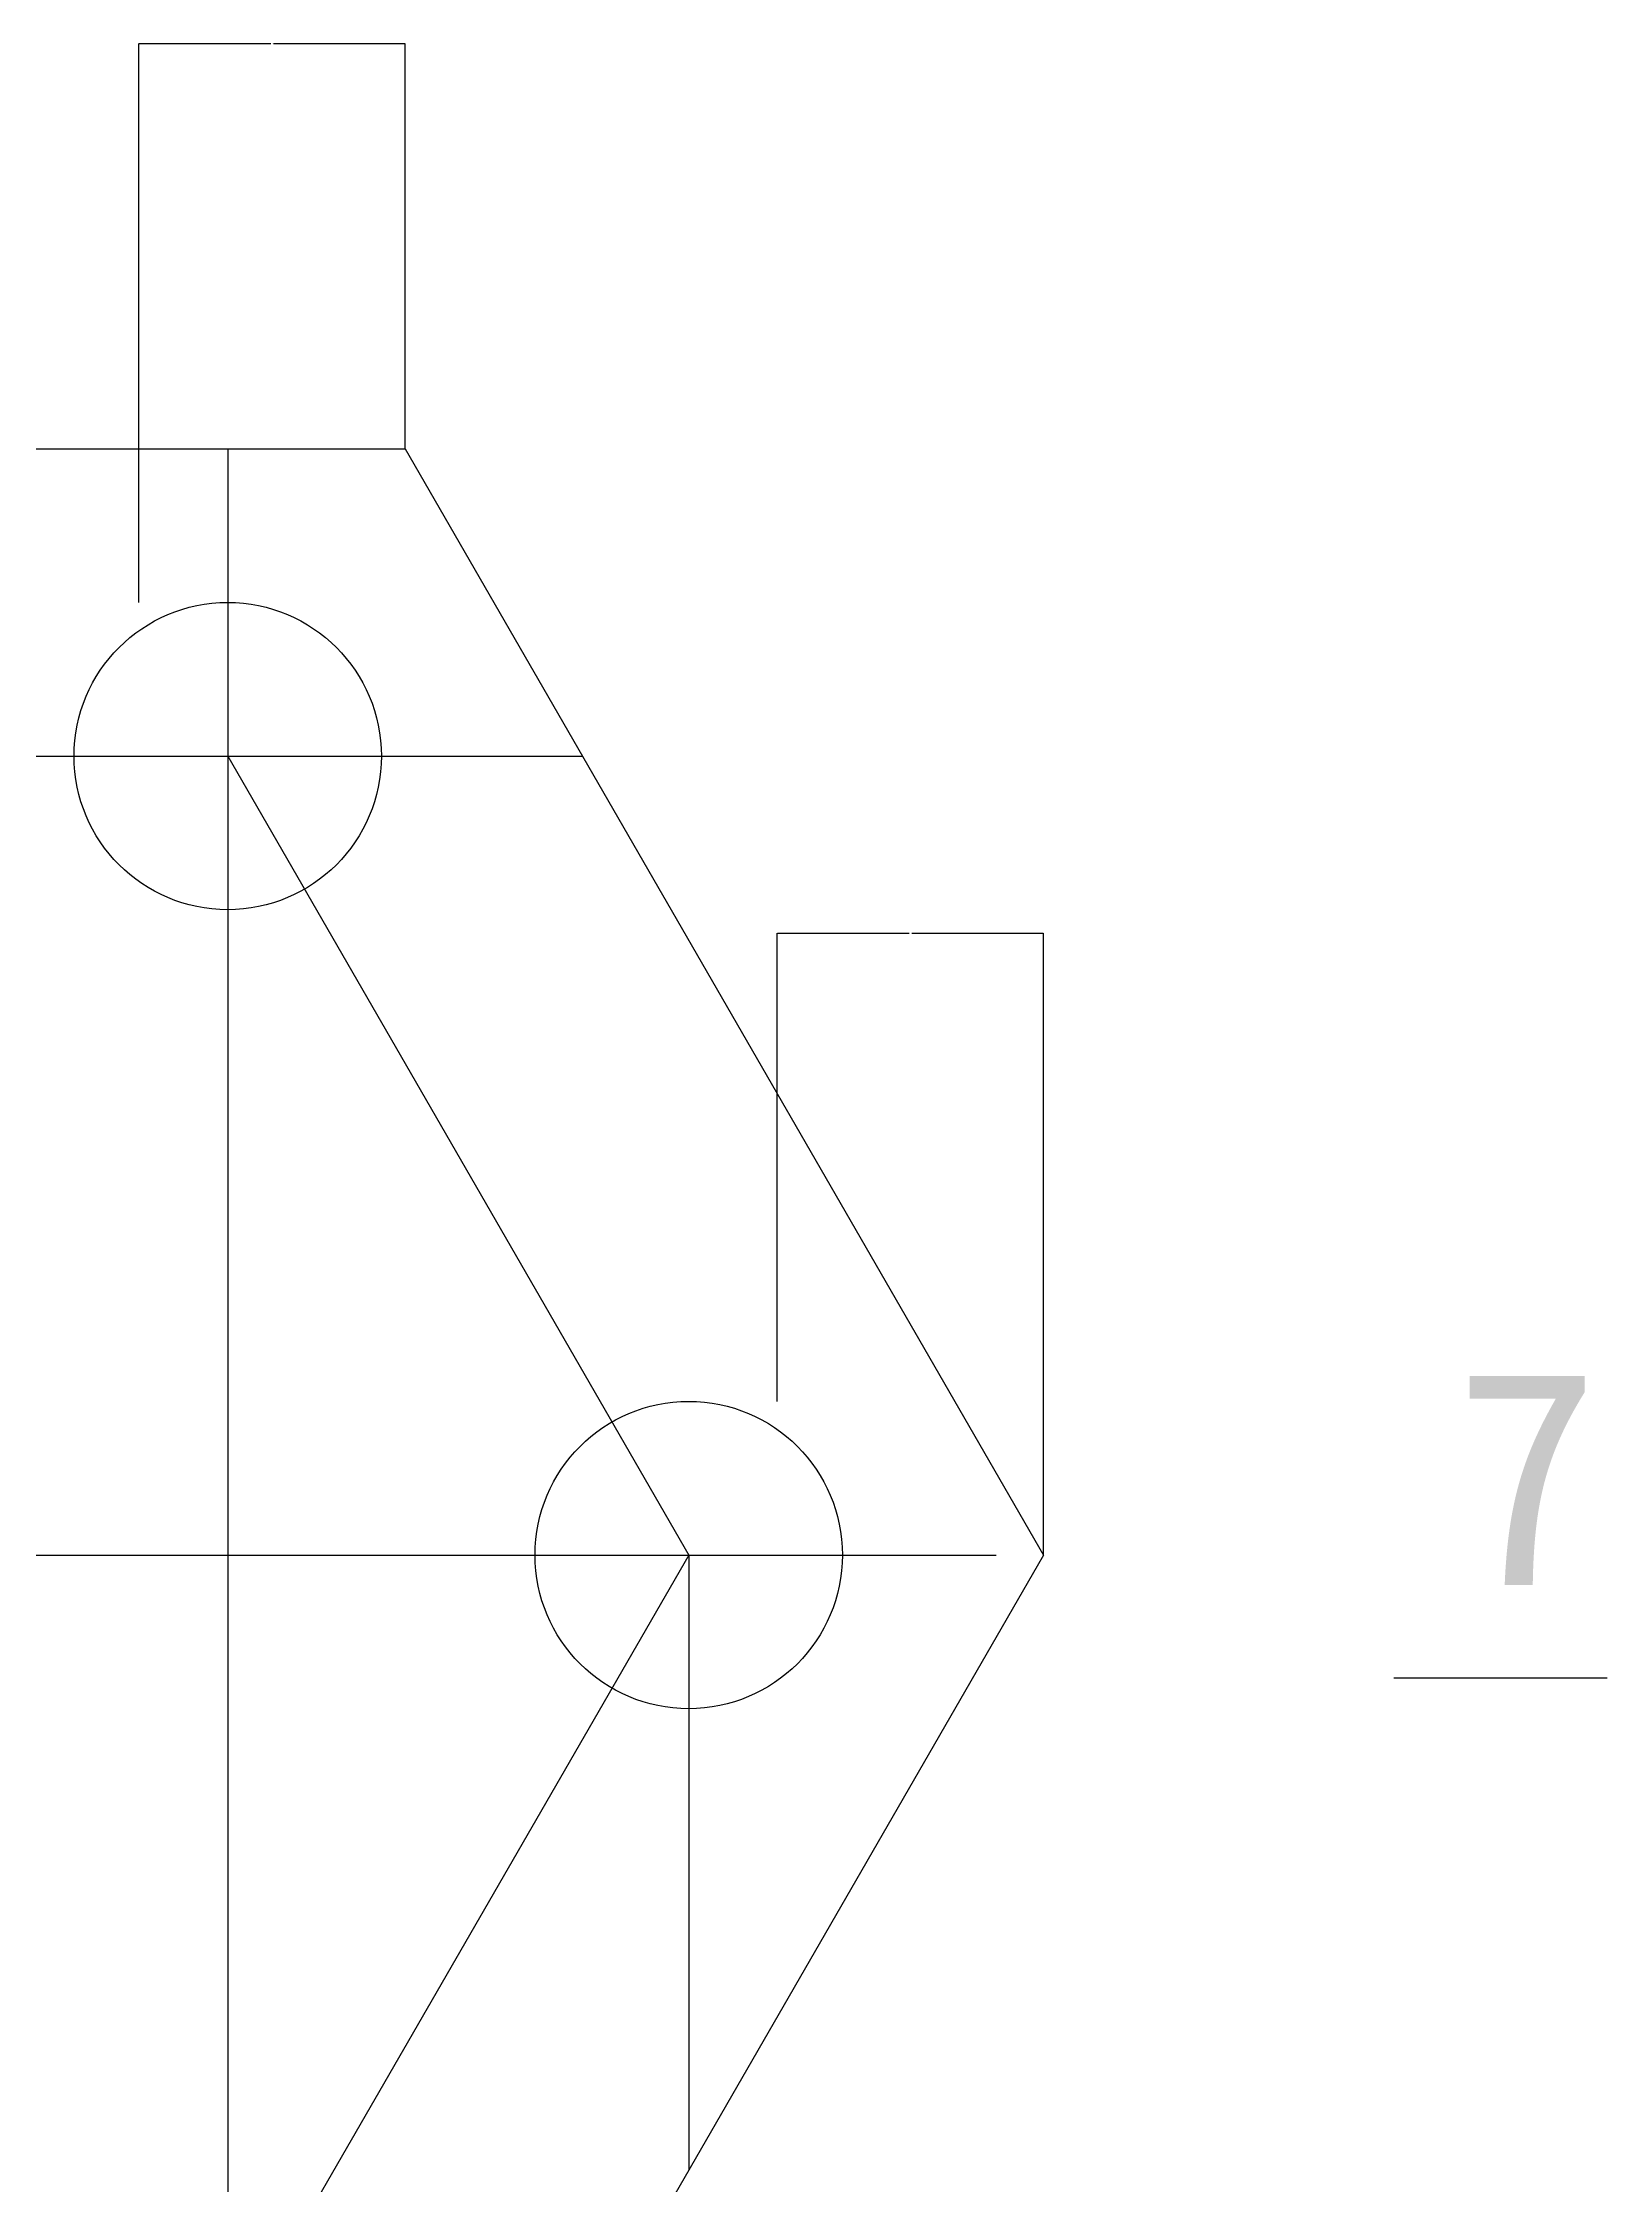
# Model space of a CAD drawing. Header units: metres. Extents: x 4568 to 182545, y -86951 to 35529.
# Drawn here: x 12250 to 14033, y -78231 to -75790 of the extents above; entities that cross this region are included whole.
import ezdxf

# ---------------------------------------------------------------- set-up
doc = ezdxf.new("R2010")
doc.units = ezdxf.units.M
for name, color, linetype in [('AXIS', 9, 'Continuous'), ('CCX', 7, 'Continuous'), ('LI', 7, 'Continuous'), ('LIS', 2, 'Continuous'), ('LT', 7, 'Continuous'), ('TXT', 7, 'Continuous')]:
    doc.layers.add(name, color=color, linetype=linetype)
doc.dimstyles.get("Standard").update_dxf_attribs({"dimtxt": 2.5, "dimasz": 2.5, "dimexe": 1.25, "dimexo": 0.625, "dimtad": 1, "dimcen": 2.5, "dimazin": 3, "dimtfac": 1, "dimtmove": 0, "dimatfit": 3})

# ---------------------------------------------------------------- blocks, each defined once
blk = doc.blocks.new('_CLOSEDFILLED')
at = {"color": 0, "linetype": 'BYBLOCK'}
blk.add_solid([(-1, 0.2), (0, 0), (-1, -0.2)], dxfattribs=at)
blk = doc.blocks.new('*D419')
for p, q in [((12359.99, -76427.46), (12359.99, -75790.52)), ((12360.24, -75790.52), (12510.15, -75790.52)), ((12513.15, -75790.52), (12663.06, -75790.52)), ((12663.31, -76252.47), (12663.31, -75790.52))]:
    blk.add_line(p, q)
at = {"layer": 'Defpoints'}
for p in [(12359.99, -75790.52), (12663.31, -76252.47), (12359.99, -76427.46)]:
    blk.add_point(p, dxfattribs=at)
at = {"layer": 'CCX', "xscale": 0.25, "yscale": 0.25, "rotation": 180}
blk.add_blockref('_CLOSEDFILLED', (12359.99, -75790.52), dxfattribs=at)
at = {"layer": 'CCX', "xscale": 0.25, "yscale": 0.25}
blk.add_blockref('_CLOSEDFILLED', (12663.31, -75790.52), dxfattribs=at)
at = {"layer": 'CCX', "insert": (12511.65, -75790.52), "char_height": 1, "attachment_point": 5}
blk.add_mtext('500', dxfattribs=at)
blk = doc.blocks.new('*D420')
for p, q in [((13087.29, -77338.13), (13087.29, -76804.63)), ((13087.54, -76804.63), (13237.45, -76804.63)), ((13240.45, -76804.63), (13390.36, -76804.63)), ((13390.61, -77513.12), (13390.61, -76804.63))]:
    blk.add_line(p, q)
at = {"layer": 'Defpoints'}
for p in [(13087.29, -76804.63), (13087.29, -77338.13), (13390.61, -77513.12)]:
    blk.add_point(p, dxfattribs=at)
at = {"layer": 'CCX', "xscale": 0.25, "yscale": 0.25, "rotation": 180}
blk.add_blockref('_CLOSEDFILLED', (13087.29, -76804.63), dxfattribs=at)
at = {"layer": 'CCX', "xscale": 0.25, "yscale": 0.25}
blk.add_blockref('_CLOSEDFILLED', (13390.61, -76804.63), dxfattribs=at)
at = {"layer": 'CCX', "insert": (13238.95, -76804.63), "char_height": 1, "attachment_point": 5}
blk.add_mtext('500', dxfattribs=at)

msp = doc.modelspace()

# ---------------------------------------------------------------- linework, layer by layer
at = {"layer": 'AXIS'}
for p, q in [((12461.06, -76252.47), (12461.06, -79305.85)), ((11006.24, -76602.65), (12865.34, -76602.65)), ((12461.06, -76602.65), (12986.33, -77513.12)), ((10535.06, -77513.12), (13336.52, -77513.12)), ((12986.33, -77513.12), (12986.33, -78213.87))]:
    msp.add_line(p, q, dxfattribs=at)
at = {"layer": 'LI'}
for centre in [(12461.06, -76602.65), (12986.33, -77513.12)]:
    msp.add_circle(centre, 175.09, dxfattribs=at)
at = {"layer": 'LIS'}
for p, q in [((11208.27, -76252.47), (12663.31, -76252.47)), ((12663.31, -76252.47), (13390.61, -77513.12)), ((11410.52, -76602.65), (12461.06, -76602.65)), ((12461.06, -76602.65), (12986.33, -77513.12)), ((12986.33, -77513.12), (12461.06, -78423.59)), ((13390.61, -77513.12), (12663.31, -78773.78))]:
    msp.add_line(p, q, dxfattribs=at)
at = {"layer": 'LT'}
msp.add_lwpolyline([(13789.79, -77652.94), (14032.8, -77652.94)], dxfattribs=at)

# ---------------------------------------------------------------- texts
at = {"layer": 'TXT'}
msp.add_text('7', height=245, dxfattribs=at).set_placement((13857.71, -77547.13))

# ---------------------------------------------------------------- dimensions: what is measured, and where the dimension line sits
at = {"layer": 'CCX'}
for base, p1, p2, picture, middle in [((12359.99, -75790.52), (12359.99, -76427.46), (12663.31, -76252.47), '*D419', (12511.65, -75790.52)), ((13087.29, -76804.63), (13087.29, -77338.13), (13390.61, -77513.12), '*D420', (13238.95, -76804.63))]:
    dim = msp.add_linear_dim(base=base, p1=p1, p2=p2, text='500', dimstyle='Standard', dxfattribs=at)
    dim.commit()
    dim.dimension.update_dxf_attribs({"geometry": picture, "text_midpoint": middle})

doc.saveas('drawing.dxf')
